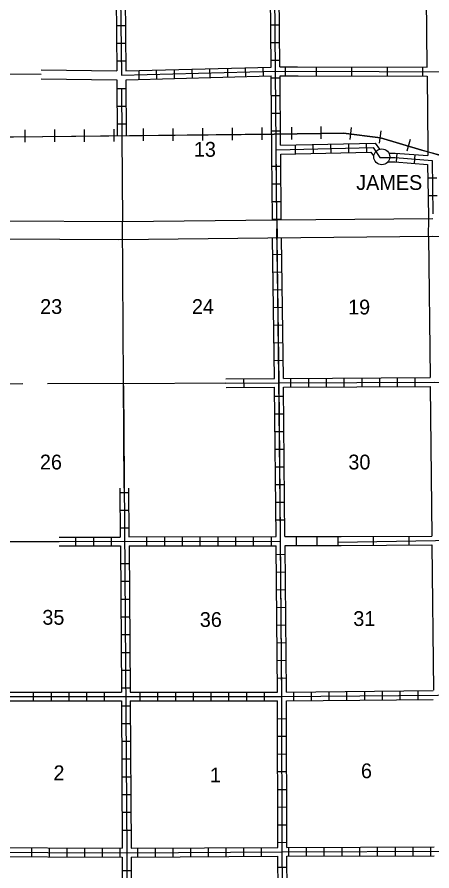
# Model space of a CAD drawing. Extents: x 1605906 to 2219167, y 16348238 to 16763675.
# Drawn here: x 1830132 to 1844141, y 16494584 to 16523413 of the extents above; entities that cross this region are included whole.
import ezdxf

# ---------------------------------------------------------------- set-up
doc = ezdxf.new("R2010")
doc.units = 0
for name, color, linetype in [('L10', 7, 'Continuous'), ('L11', 7, 'Continuous'), ('L13', 7, 'Continuous'), ('L14', 7, 'Continuous'), ('L15', 7, 'Continuous'), ('L16', 7, 'Continuous'), ('L4', 7, 'Continuous'), ('L5', 7, 'Continuous'), ('L8', 7, 'Continuous'), ('L9', 7, 'Continuous')]:
    doc.layers.add(name, color=color, linetype=linetype)

msp = doc.modelspace()

# ---------------------------------------------------------------- linework, layer by layer
at = {"layer": 'L10'}
for p, q in [((1844000, 16518976), (1844002, 16518739)), ((1844077, 16510939), (1844136, 16505889))]:
    msp.add_line(p, q, dxfattribs=at)
for points in [[(1830948, 16521633), (1833503, 16521597)], [(1830947, 16521333), (1833503, 16521297)]]:
    msp.add_lwpolyline(points, dxfattribs=at)
at = {"layer": 'L11'}
for p, q in [((1843978, 16521722), (1843927, 16526672)), ((1843977, 16521422), (1844000, 16518976)), ((1844027, 16516608), (1844019, 16516008)), ((1844027, 16516014), (1844078, 16511239))]:
    msp.add_line(p, q, dxfattribs=at)
msp.add_lwpolyline([(1844014, 16517349), (1844027, 16516614)], dxfattribs=at)
at = {"layer": 'L13'}
for p, q in [((1833666, 16519398), (1833689, 16516514)), ((1833750, 16507503), (1833689, 16516514)), ((1828709, 16511030), (1830328, 16511039)), ((1831161, 16511039), (1833726, 16511048)), ((1833726, 16511046), (1837184, 16511064)), ((1829420, 16505705), (1831557, 16505705))]:
    msp.add_line(p, q, dxfattribs=at)
msp.add_lwpolyline([(1829674, 16521500), (1830948, 16521483)], dxfattribs=at)
at = {"layer": 'L15'}
for p, q in [((1830394, 16519606), (1830394, 16519189)), ((1831394, 16519614), (1831394, 16519197)), ((1832394, 16519622), (1832394, 16519206)), ((1833394, 16519630), (1833394, 16519214)), ((1834394, 16519647), (1834394, 16519230)), ((1835394, 16519656), (1835394, 16519239)), ((1836394, 16519664), (1836394, 16519247)), ((1837394, 16519672), (1837394, 16519256)), ((1838394, 16519680), (1838394, 16519264)), ((1839394, 16519697), (1839394, 16519280)), ((1840394, 16519714), (1840394, 16519297)), ((1841419, 16519689), (1841369, 16519280)), ((1842411, 16519572), (1842361, 16519155)), ((1843411, 16519280), (1843294, 16518880))]:
    msp.add_line(p, q, dxfattribs=at)
for points in [[(1851244, 16516730), (1843802, 16518922), (1842402, 16519339), (1841152, 16519489), (1838811, 16519456), (1816311, 16519206)], [(1816495, 16519230), (1838811, 16519456), (1841152, 16519489), (1842402, 16519339), (1843802, 16518922), (1857719, 16515297)]]:
    msp.add_lwpolyline(points, dxfattribs=at)
at = {"layer": 'L16'}
msp.add_circle((1842448, 16518695), 269, dxfattribs=at)
at = {"layer": 'L4'}
msp.add_line((1838902, 16516580), (1838919, 16515964), dxfattribs=at)
at = {"layer": 'L5'}
for points in [[(1829728, 16516530), (1829736, 16516530), (1833694, 16516514), (1838902, 16516564)], [(1838902, 16516564), (1844169, 16516614)], [(1838598, 16515954), (1844169, 16516014), (1849402, 16515989), (1852320, 16516030)], [(1829586, 16515922), (1829594, 16515922), (1833553, 16515905), (1838598, 16515954)]]:
    msp.add_lwpolyline(points, dxfattribs=at)
at = {"layer": 'L8'}
for p, q in [((1833603, 16526731), (1833653, 16521447)), ((1833454, 16526581), (1833503, 16521597)), ((1833752, 16526581), (1833803, 16521597)), ((1833486, 16523131), (1833786, 16523131)), ((1838995, 16523144), (1838697, 16523142)), ((1833494, 16522531), (1833794, 16522531)), ((1839001, 16522548), (1838702, 16522545)), ((1833494, 16521931), (1833794, 16521931)), ((1839006, 16521951), (1838708, 16521948)), ((1833653, 16521447), (1838861, 16521581)), ((1833803, 16521597), (1838709, 16521727)), ((1834253, 16521314), (1834253, 16521614)), ((1834853, 16521331), (1834844, 16521631)), ((1835453, 16521347), (1835444, 16521647)), ((1836052, 16521356), (1836044, 16521656)), ((1836652, 16521372), (1836644, 16521672)), ((1837252, 16521389), (1837244, 16521689)), ((1837852, 16521406), (1837844, 16521706)), ((1838452, 16521422), (1838444, 16521722)), ((1839184, 16521730), (1839184, 16521430)), ((1833811, 16521297), (1838712, 16521427)), ((1839012, 16521354), (1838713, 16521352)), ((1833804, 16520992), (1833506, 16520990)), ((1839017, 16520758), (1838718, 16520755)), ((1833808, 16520395), (1833510, 16520393)), ((1839022, 16520161), (1838723, 16520159)), ((1833812, 16519799), (1833514, 16519796)), ((1839027, 16519565), (1838728, 16519562)), ((1841919, 16519147), (1841927, 16518847)), ((1839519, 16519097), (1839527, 16518797)), ((1840119, 16519105), (1840127, 16518805)), ((1840719, 16519122), (1840727, 16518822)), ((1841319, 16519139), (1841327, 16518839)), ((1842961, 16518814), (1842936, 16518522)), ((1843561, 16518772), (1843536, 16518472)), ((1839037, 16518371), (1838738, 16518369)), ((1839042, 16517775), (1838743, 16517772)), ((1844302, 16517972), (1844002, 16517972)), ((1839047, 16517178), (1838748, 16517176)), ((1844319, 16517372), (1844019, 16517372)), ((1839052, 16516582), (1838753, 16516579)), ((1838825, 16511212), (1838761, 16515955)), ((1839125, 16511214), (1839061, 16515960)), ((1839068, 16515392), (1838769, 16515388)), ((1839076, 16514796), (1838777, 16514792)), ((1839084, 16514199), (1838786, 16514195)), ((1839092, 16513603), (1838794, 16513599)), ((1839100, 16513006), (1838802, 16513002)), ((1839108, 16512409), (1838810, 16512405)), ((1839116, 16511813), (1838818, 16511809)), ((1839125, 16511214), (1844078, 16511239)), ((1839369, 16511214), (1839369, 16510914)), ((1839969, 16511222), (1839969, 16510922)), ((1840569, 16511222), (1840569, 16510922)), ((1841169, 16511222), (1841169, 16510922)), ((1841769, 16511230), (1841769, 16510930)), ((1842369, 16511230), (1842369, 16510930)), ((1842969, 16511230), (1842969, 16510930)), ((1843569, 16511239), (1843569, 16510939)), ((1833728, 16510964), (1833836, 16495197)), ((1838878, 16505872), (1838828, 16510912)), ((1839128, 16510914), (1844077, 16510939)), ((1839178, 16505872), (1839128, 16510914)), ((1838832, 16510615), (1839130, 16510618)), ((1838838, 16510018), (1839136, 16510021)), ((1838844, 16509422), (1839142, 16509425)), ((1838850, 16508825), (1839148, 16508828)), ((1838855, 16508229), (1839154, 16508232)), ((1838861, 16507632), (1839160, 16507635)), ((1833600, 16507503), (1833611, 16505855)), ((1833603, 16507364), (1833903, 16507364)), ((1833900, 16507503), (1833911, 16505864)), ((1838867, 16507036), (1839165, 16507038)), ((1833603, 16506764), (1833903, 16506764)), ((1838873, 16506439), (1839171, 16506442)), ((1833611, 16506164), (1833911, 16506164)), ((1831519, 16505705), (1839027, 16505722)), ((1831557, 16505855), (1833611, 16505855)), ((1832119, 16505555), (1832119, 16505855)), ((1832719, 16505555), (1832719, 16505855)), ((1833319, 16505555), (1833319, 16505855)), ((1833911, 16505864), (1838878, 16505872)), ((1834519, 16505564), (1834519, 16505864)), ((1835119, 16505564), (1835119, 16505864)), ((1835719, 16505564), (1835719, 16505864)), ((1836319, 16505564), (1836319, 16505864)), ((1836919, 16505564), (1836919, 16505864)), ((1837519, 16505572), (1837519, 16505872)), ((1838119, 16505572), (1838119, 16505872)), ((1838719, 16505572), (1838719, 16505872)), ((1839178, 16505872), (1841076, 16505872)), ((1839569, 16505572), (1839569, 16505872)), ((1840269, 16505572), (1840269, 16505880)), ((1840977, 16505572), (1840977, 16505872)), ((1831557, 16505555), (1833619, 16505555)), ((1833619, 16505555), (1833653, 16500622)), ((1833919, 16505555), (1838880, 16505564)), ((1833919, 16505555), (1833953, 16500622)), ((1838925, 16500622), (1838880, 16505564)), ((1839180, 16505572), (1841076, 16505572)), ((1839225, 16500622), (1839180, 16505572)), ((1838884, 16505273), (1839182, 16505275)), ((1833619, 16504964), (1833919, 16504964)), ((1838889, 16504676), (1839187, 16504679)), ((1833619, 16504364), (1833919, 16504364)), ((1838895, 16504080), (1839193, 16504082)), ((1833628, 16503764), (1833928, 16503764)), ((1838900, 16503483), (1839198, 16503486)), ((1833628, 16503164), (1833928, 16503164)), ((1838905, 16502886), (1839204, 16502889)), ((1833636, 16502564), (1833936, 16502564)), ((1838911, 16502290), (1839209, 16502292)), ((1833636, 16501964), (1833936, 16501964)), ((1838916, 16501693), (1839214, 16501696)), ((1833644, 16501364), (1833944, 16501364)), ((1838921, 16501097), (1839220, 16501099)), ((1833644, 16500764), (1833944, 16500764)), ((1828461, 16500472), (1839077, 16500472)), ((1828594, 16500622), (1833653, 16500622)), ((1830678, 16500622), (1830678, 16500322)), ((1831278, 16500622), (1831278, 16500322)), ((1831878, 16500622), (1831878, 16500322)), ((1832478, 16500622), (1832478, 16500322)), ((1833078, 16500622), (1833078, 16500322)), ((1833953, 16500622), (1838925, 16500622)), ((1834278, 16500622), (1834278, 16500322)), ((1834878, 16500622), (1834878, 16500322)), ((1835478, 16500622), (1835478, 16500322)), ((1836078, 16500622), (1836078, 16500322)), ((1836677, 16500622), (1836677, 16500322)), ((1837277, 16500622), (1837277, 16500322)), ((1837877, 16500622), (1837877, 16500322)), ((1838477, 16500622), (1838477, 16500322)), ((1839225, 16500622), (1844186, 16500672)), ((1839461, 16500622), (1839461, 16500322)), ((1840061, 16500630), (1840061, 16500330)), ((1840661, 16500639), (1840661, 16500339)), ((1841261, 16500639), (1841261, 16500339)), ((1841861, 16500647), (1841861, 16500347)), ((1842461, 16500655), (1842461, 16500355)), ((1843061, 16500664), (1843061, 16500364)), ((1843661, 16500664), (1843661, 16500364)), ((1828594, 16500322), (1833653, 16500322)), ((1833653, 16500322), (1833685, 16495348)), ((1833653, 16500164), (1833953, 16500164)), ((1833953, 16500322), (1833985, 16495348)), ((1833953, 16500322), (1838927, 16500322)), ((1838936, 16495380), (1838927, 16500322)), ((1839227, 16500322), (1844186, 16500372)), ((1839236, 16495380), (1839227, 16500322)), ((1833653, 16499564), (1833953, 16499564)), ((1838929, 16499725), (1839228, 16499726)), ((1838930, 16499129), (1839229, 16499129)), ((1833661, 16498964), (1833961, 16498964)), ((1838931, 16498532), (1839229, 16498533)), ((1833661, 16498364), (1833961, 16498364)), ((1838932, 16497936), (1839230, 16497936)), ((1833669, 16497764), (1833969, 16497764)), ((1838933, 16497339), (1839231, 16497339)), ((1833669, 16497164), (1833969, 16497164)), ((1838934, 16496742), (1839232, 16496743)), ((1833678, 16496564), (1833978, 16496564)), ((1838935, 16496146), (1839233, 16496146)), ((1833678, 16495964), (1833978, 16495964)), ((1838936, 16495549), (1839234, 16495550)), ((1830633, 16495063), (1830634, 16495361)), ((1831230, 16495060), (1831231, 16495358)), ((1831826, 16495057), (1831828, 16495356)), ((1832423, 16495054), (1832424, 16495353)), ((1833019, 16495052), (1833021, 16495350)), ((1833616, 16495049), (1833617, 16495347)), ((1834214, 16495050), (1834212, 16495349)), ((1834811, 16495054), (1834809, 16495353)), ((1835408, 16495058), (1835406, 16495356)), ((1836004, 16495062), (1836002, 16495360)), ((1836601, 16495066), (1836599, 16495364)), ((1837197, 16495070), (1837195, 16495368)), ((1837794, 16495074), (1837792, 16495372)), ((1838391, 16495078), (1838389, 16495376)), ((1839086, 16495230), (1854894, 16495289)), ((1839236, 16495380), (1844219, 16495397)), ((1839294, 16495380), (1839294, 16495080)), ((1839894, 16495380), (1839894, 16495080)), ((1840494, 16495389), (1840494, 16495089)), ((1841094, 16495389), (1841094, 16495089)), ((1841694, 16495389), (1841694, 16495089)), ((1842294, 16495389), (1842294, 16495089)), ((1842894, 16495397), (1842894, 16495097)), ((1843494, 16495397), (1843494, 16495097)), ((1844094, 16495397), (1844094, 16495097)), ((1838986, 16490080), (1838937, 16495080)), ((1839237, 16495080), (1844219, 16495097)), ((1839286, 16490080), (1839237, 16495080)), ((1839240, 16494703), (1838942, 16494700)), ((1833686, 16494597), (1833986, 16494597))]:
    msp.add_line(p, q, dxfattribs=at)
for points in [[(1838902, 16516580), (1838861, 16521581), (1838811, 16526806), (1838702, 16532131), (1838644, 16537356)], [(1838709, 16521727), (1838662, 16526653)], [(1839009, 16521730), (1838962, 16526656)], [(1839009, 16521730), (1839596, 16521729)], [(1833503, 16521297), (1833516, 16519397)], [(1833803, 16521297), (1833816, 16519400)], [(1838734, 16518777), (1838712, 16521427)], [(1839012, 16521430), (1839621, 16521429)], [(1839032, 16519084), (1839012, 16521430)], [(1833655, 16520991), (1833666, 16519398)], [(1839032, 16519084), (1842227, 16519155), (1842369, 16518955)], [(1838886, 16518930), (1842152, 16519005), (1842386, 16518672), (1842894, 16518672), (1844144, 16518572), (1844177, 16516772)], [(1838752, 16516579), (1838734, 16518781)], [(1838902, 16516580), (1838884, 16518783)], [(1839034, 16518784), (1842077, 16518855), (1842169, 16518730)], [(1839052, 16516582), (1839034, 16518784)], [(1842702, 16518822), (1842902, 16518822), (1844002, 16518739)], [(1842636, 16518522), (1842886, 16518522), (1843994, 16518430), (1844014, 16517349)], [(1839136, 16489930), (1839086, 16495230), (1839077, 16500472), (1839027, 16505722), (1838977, 16511064), (1838902, 16516264)], [(1839027, 16505890), (1838977, 16511066), (1838911, 16515958)], [(1838975, 16511214), (1838911, 16515958)], [(1839028, 16505871), (1838975, 16511213)], [(1838977, 16511064), (1844227, 16511089), (1849485, 16511080), (1854752, 16511147), (1860052, 16511172), (1865343, 16511164), (1870568, 16511189)], [(1839077, 16500322), (1839027, 16505890)], [(1839077, 16500322), (1839028, 16505871)], [(1839077, 16500472), (1844344, 16500522), (1849577, 16500555), (1854835, 16500539), (1860077, 16500580), (1865452, 16500605), (1870660, 16500614)], [(1839086, 16495380), (1839077, 16500322)], [(1822878, 16495197), (1828486, 16495222), (1833836, 16495197), (1839086, 16495231)], [(1828635, 16495371), (1833685, 16495348)], [(1833985, 16495348), (1838936, 16495380)], [(1839138, 16489929), (1839086, 16495230)], [(1828637, 16495071), (1833686, 16495048)], [(1833686, 16495048), (1833686, 16490080)], [(1833836, 16495197), (1833844, 16484722), (1833869, 16474072), (1833903, 16468847)], [(1833986, 16495048), (1838937, 16495080)], [(1833986, 16495048), (1833986, 16490072)]]:
    msp.add_lwpolyline(points, dxfattribs=at)
at = {"layer": 'L9'}
for p, q in [((1840227, 16521731), (1840227, 16521431)), ((1841427, 16521722), (1841427, 16521422)), ((1842627, 16521722), (1842627, 16521422)), ((1843827, 16521722), (1843827, 16521422)), ((1837181, 16511204), (1838825, 16511212)), ((1837782, 16511206), (1837784, 16510908)), ((1837182, 16511054), (1838976, 16511063)), ((1837188, 16510904), (1838828, 16510912)), ((1842169, 16505580), (1842169, 16505880)), ((1843369, 16505572), (1843369, 16505872)), ((1844136, 16505589), (1844194, 16500689))]:
    msp.add_line(p, q, dxfattribs=at)
for points in [[(1838861, 16521581), (1849360, 16521556), (1854627, 16521572)], [(1839596, 16521729), (1843978, 16521722)], [(1839621, 16521429), (1843977, 16521422)], [(1841076, 16505873), (1844136, 16505889)], [(1840969, 16505689), (1844261, 16505739), (1849544, 16505797), (1854794, 16505822), (1860052, 16505839)], [(1841076, 16505573), (1844136, 16505589)]]:
    msp.add_lwpolyline(points, dxfattribs=at)

# ---------------------------------------------------------------- texts
at = {"layer": 'L14'}
for s, p in [('13', (1836102, 16518697)), ('23', (1830911, 16513389)), ('24', (1836036, 16513389)), ('19', (1841311, 16513372)), ('26', (1830903, 16508139)), ('30', (1841319, 16508139)), ('35', (1830986, 16502897)), ('36', (1836302, 16502822)), ('31', (1841486, 16502855)), ('2', (1831361, 16497647)), ('6', (1841744, 16497714)), ('1', (1836644, 16497572))]:
    msp.add_text(s, height=500, rotation=360, dxfattribs=at).set_placement(p)
at = {"layer": 'L16'}
msp.add_text('JAMES', height=500, rotation=360, dxfattribs=at).set_placement((1841585, 16517578))

doc.saveas('drawing.dxf')
